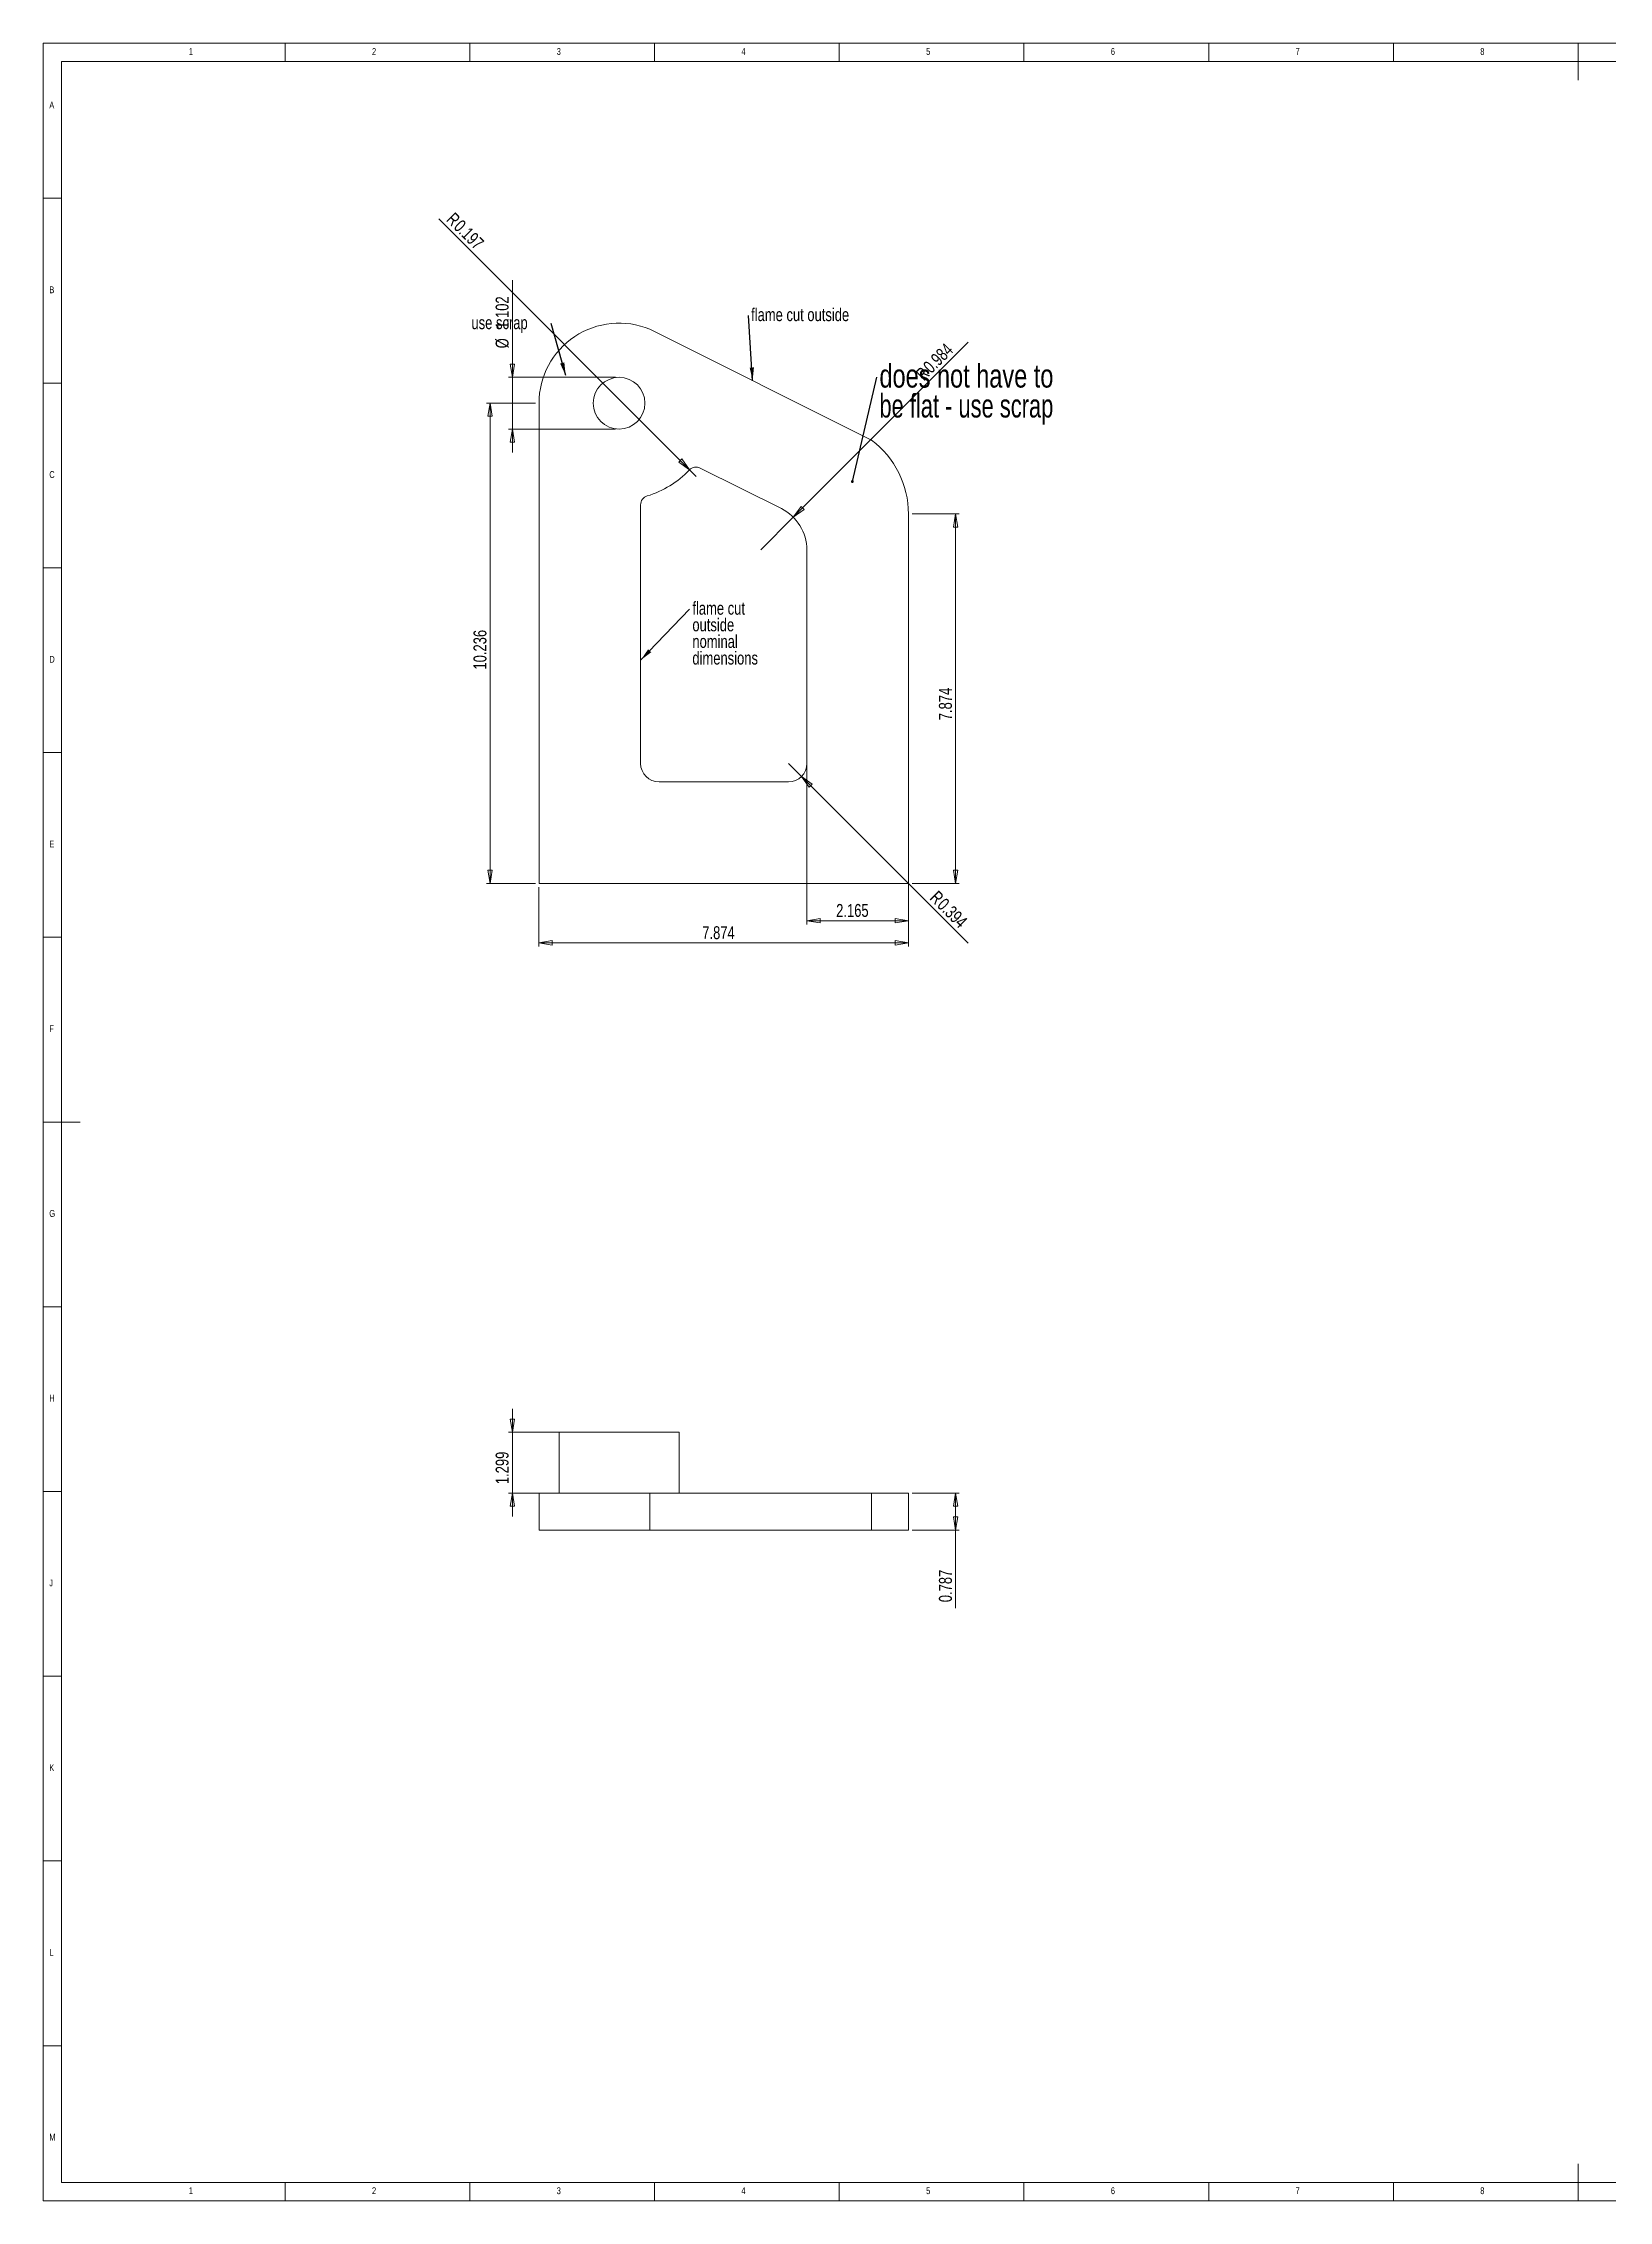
# Model space of a CAD drawing. Header units: inches. Extents: x 0.2 to 32.9, y 0.2 to 23.2.
# Drawn here: x 0.2 to 16.88, y 0.2 to 23.19 of the extents above; entities that cross this region are included whole.
import ezdxf

# ---------------------------------------------------------------- set-up
doc = ezdxf.new("R2010")
doc.units = ezdxf.units.IN
doc.header["$MEASUREMENT"] = 0
doc.styles.add('SLDTEXTSTYLE0', font='TXT', dxfattribs={"width": 0.75})
doc.styles.add('SLDTEXTSTYLE2', font='TXT', dxfattribs={"width": 0.697368})
doc.dimstyles.new('SLDDIMSTYLE0', dxfattribs={"dimtxt": 0.137795, "dimasz": 0.14, "dimexe": 0, "dimexo": 0.0625, "dimgap": 0.034449, "dimtad": 1, "dimdec": 3, "dimlfac": 2, "dimrnd": 1e-09, "dimzin": 12, "dimdsep": 46, "dimtxsty": 'SLDTEXTSTYLE0', "dimblk1": 'CLOSED', "dimblk2": 'CLOSED', "dimsah": 1, "dimcen": 0.09, "dimadec": 0, "dimazin": 3, "dimtfac": 1, "dimtdec": 3, "dimtofl": 0, "dimtmove": 0, "dimatfit": 3, "dimldrblk": 'CLOSED', "dimfxl": 0, "dimfrac": 2, "dimtolj": 1, "dimtzin": 12, "dimarcsym": 0})
doc.dimstyles.new('SLDDIMSTYLE1', dxfattribs={"dimtxt": 0.137795, "dimasz": 0.14, "dimexe": 0, "dimexo": 0.0625, "dimgap": 0.034449, "dimtad": 1, "dimdec": 3, "dimlfac": 2, "dimrnd": 1e-09, "dimdsep": 46, "dimtxsty": 'SLDTEXTSTYLE0', "dimblk1": 'CLOSED', "dimblk2": 'CLOSED', "dimsah": 1, "dimcen": 0, "dimadec": 0, "dimazin": 2, "dimtfac": 1, "dimtdec": 3, "dimtofl": 0, "dimtmove": 0, "dimatfit": 3, "dimldrblk": 'CLOSED', "dimfxl": 0, "dimfrac": 2, "dimtolj": 1, "dimtzin": 12, "dimarcsym": 0})
doc.dimstyles.new('SLDDIMSTYLE2', dxfattribs={"dimtxt": 0.137795, "dimasz": 0.14, "dimexe": 0, "dimexo": 0.0625, "dimgap": 0.034449, "dimtad": 1, "dimdec": 3, "dimlfac": 2, "dimrnd": 1e-09, "dimzin": 12, "dimdsep": 46, "dimtxsty": 'SLDTEXTSTYLE0', "dimblk1": 'CLOSED', "dimblk2": 'CLOSED', "dimsah": 1, "dimcen": 0.09, "dimadec": 0, "dimazin": 3, "dimtfac": 1, "dimtdec": 3, "dimtmove": 0, "dimatfit": 0, "dimldrblk": 'CLOSED', "dimfxl": 0, "dimfrac": 2, "dimtolj": 1, "dimtzin": 12, "dimarcsym": 0})
doc.dimstyles.new('SLDDIMSTYLE3', dxfattribs={"dimtxt": 0.18, "dimasz": 0.14, "dimexe": 0, "dimexo": 0.0625, "dimgap": 0, "dimtad": 0, "dimtih": 1, "dimtoh": 1, "dimdec": 0, "dimrnd": 1e-09, "dimzin": 0, "dimdsep": 46, "dimtxsty": 'Standard', "dimsah": 1, "dimcen": 0.09, "dimadec": 0, "dimazin": 0, "dimtfac": 0.14, "dimtdec": 0, "dimtofl": 0, "dimtmove": 0, "dimatfit": 3, "dimfxl": 0, "dimfrac": 2, "dimtolj": 1, "dimtzin": 0, "dimarcsym": 0})
doc.dimstyles.new('SLDDIMSTYLE4', dxfattribs={"dimtxt": 0.18, "dimasz": 0.03, "dimexe": 0, "dimexo": 0.0625, "dimgap": 0, "dimtad": 0, "dimtih": 1, "dimtoh": 1, "dimdec": 0, "dimrnd": 1e-09, "dimzin": 0, "dimdsep": 46, "dimtxsty": 'Standard', "dimblk1": 'DOT', "dimblk2": 'DOT', "dimsah": 1, "dimcen": 0.09, "dimadec": 0, "dimazin": 0, "dimtfac": 0.03, "dimtdec": 0, "dimtofl": 0, "dimtmove": 0, "dimatfit": 3, "dimldrblk": 'DOT', "dimfxl": 0, "dimfrac": 2, "dimtolj": 1, "dimtzin": 0, "dimarcsym": 0})
doc.dimstyles.new('SLDDIMSTYLE5', dxfattribs={"dimtxt": 0.137795, "dimasz": 0.14, "dimexe": 0, "dimexo": 0.0625, "dimgap": 0.034449, "dimtad": 1, "dimdec": 3, "dimlfac": 2, "dimrnd": 1e-09, "dimdsep": 46, "dimtxsty": 'SLDTEXTSTYLE0', "dimblk1": 'CLOSED', "dimblk2": 'CLOSED', "dimsah": 1, "dimcen": 0.09, "dimadec": 0, "dimazin": 2, "dimtfac": 1, "dimtdec": 3, "dimtofl": 0, "dimtmove": 0, "dimatfit": 3, "dimldrblk": 'CLOSED', "dimfxl": 0, "dimfrac": 2, "dimtolj": 1, "dimtzin": 12, "dimarcsym": 0})

# ---------------------------------------------------------------- blocks, each defined once
blk = doc.blocks.new('_CLOSED')
at = {"color": 0, "linetype": 'ByBlock', "lineweight": -2}
for p, q in [((-1, 0.166667), (0, 0)), ((-1, 0.166667), (-1, -0.166667)), ((0, 0), (-1, -0.166667)), ((0, 0), (-1, 0))]:
    blk.add_line(p, q, dxfattribs=at)
blk = doc.blocks.new('_D')
at = {"color": 7, "linetype": 'Continuous', "lineweight": 0}
for p, q in [((5.442, 19.353), (4.921, 19.353)), ((4.96, 14.235), (4.96, 19.353)), ((5.442, 14.235), (4.921, 14.235))]:
    blk.add_line(p, q, dxfattribs=at)
at = {"color": 7, "linetype": 'Continuous', "lineweight": 0, "xscale": 0.14, "yscale": 0.14}
for p, rotation in [((4.96, 19.353, 0.13), 90.0000000000004), ((4.96, 14.235, 0.13), 270.0000000000004)]:
    blk.add_blockref('_CLOSED', p, dxfattribs=dict(at, rotation=rotation))
at = {"color": 7, "linetype": 'Continuous', "lineweight": 0, "insert": (4.783, 16.514), "char_height": 0.1378, "attachment_point": 1, "rotation": 90, "style": 'SLDTEXTSTYLE0'}
blk.add_mtext('10.236', dxfattribs=at)
blk = doc.blocks.new('_D_1')
at = {"color": 7, "linetype": 'Continuous', "lineweight": 0}
for p, q in [((9.458, 18.172), (9.96, 18.172)), ((9.921, 14.235), (9.921, 18.172)), ((9.458, 14.235), (9.96, 14.235))]:
    blk.add_line(p, q, dxfattribs=at)
at = {"color": 7, "linetype": 'Continuous', "lineweight": 0, "xscale": 0.14, "yscale": 0.14}
for p, rotation in [((9.921, 18.172, 0.13), 90.0000000000004), ((9.921, 14.235, 0.13), 270.0000000000004)]:
    blk.add_blockref('_CLOSED', p, dxfattribs=dict(at, rotation=rotation))
at = {"color": 7, "linetype": 'Continuous', "lineweight": 0, "insert": (9.743, 15.974), "char_height": 0.1378, "attachment_point": 1, "rotation": 90, "style": 'SLDTEXTSTYLE0'}
blk.add_mtext('7.874', dxfattribs=at)
blk = doc.blocks.new('_D_2')
at = {"color": 7, "linetype": 'Continuous', "lineweight": 0}
for p, q in [((5.481, 14.195), (5.481, 13.562)), ((9.418, 14.195), (9.418, 13.562)), ((5.481, 13.602), (9.418, 13.602))]:
    blk.add_line(p, q, dxfattribs=at)
at = {"color": 7, "linetype": 'Continuous', "lineweight": 0, "xscale": 0.14, "yscale": 0.14, "rotation": 180.0000000000004}
blk.add_blockref('_CLOSED', (5.481, 13.602, 0.13), dxfattribs=at)
at = {"color": 7, "linetype": 'Continuous', "lineweight": 0, "xscale": 0.14, "yscale": 0.14}
blk.add_blockref('_CLOSED', (9.418, 13.602, 0.13), dxfattribs=at)
at = {"color": 7, "linetype": 'Continuous', "lineweight": 0, "insert": (7.221, 13.779), "char_height": 0.1378, "attachment_point": 1, "style": 'SLDTEXTSTYLE0'}
blk.add_mtext('7.874', dxfattribs=at)
blk = doc.blocks.new('_D_3')
at = {"color": 7, "linetype": 'Continuous', "lineweight": 0}
for p, q in [((8.336, 16.666), (8.336, 13.799)), ((9.418, 16.666), (9.418, 13.799)), ((8.336, 13.838), (9.418, 13.838))]:
    blk.add_line(p, q, dxfattribs=at)
at = {"color": 7, "linetype": 'Continuous', "lineweight": 0, "xscale": 0.14, "yscale": 0.14, "rotation": 180.0000000000004}
blk.add_blockref('_CLOSED', (8.336, 13.838, 0.126), dxfattribs=at)
at = {"color": 7, "linetype": 'Continuous', "lineweight": 0, "xscale": 0.14, "yscale": 0.14}
blk.add_blockref('_CLOSED', (9.418, 13.838, 0.126), dxfattribs=at)
at = {"color": 7, "linetype": 'Continuous', "lineweight": 0, "insert": (8.648, 14.016), "char_height": 0.1378, "attachment_point": 1, "style": 'SLDTEXTSTYLE0'}
blk.add_mtext('2.165', dxfattribs=at)
blk = doc.blocks.new('_D_4')
at = {"color": 7, "linetype": 'Continuous', "lineweight": 0}
for q in [(8.139, 15.514), (10.056, 13.597)]:
    blk.add_line((8.278, 15.375), q, dxfattribs=at)
at = {"color": 7, "linetype": 'Continuous', "lineweight": 0, "xscale": 0.14, "yscale": 0.14, "rotation": 135.0000000000002}
blk.add_blockref('_CLOSED', (8.278, 15.375, 0.126), dxfattribs=at)
at = {"color": 7, "linetype": 'Continuous', "lineweight": 0, "attachment_point": 1, "rotation": 315, "style": 'SLDTEXTSTYLE0'}
for s, insert, char_height in [('R', (9.735, 14.169), 0.138), ('0.394', (9.813, 14.09), 0.1378)]:
    blk.add_mtext(s, dxfattribs=dict(at, insert=insert, char_height=char_height))
blk = doc.blocks.new('_D_5')
at = {"color": 7, "linetype": 'Continuous', "lineweight": 0}
for q in [(10.056, 20.001), (7.844, 17.789)]:
    blk.add_line((8.191, 18.137), q, dxfattribs=at)
at = {"color": 7, "linetype": 'Continuous', "lineweight": 0, "xscale": 0.14, "yscale": 0.14, "rotation": 225.0000000000003}
blk.add_blockref('_CLOSED', (8.191, 18.137, 0.126), dxfattribs=at)
at = {"color": 7, "linetype": 'Continuous', "lineweight": 0, "attachment_point": 1, "rotation": 45, "style": 'SLDTEXTSTYLE0'}
for s, insert, char_height in [('0.984', (9.563, 19.759), 0.1378), ('R', (9.484, 19.68), 0.138)]:
    blk.add_mtext(s, dxfattribs=dict(at, insert=insert, char_height=char_height))
blk = doc.blocks.new('_D_6')
at = {"color": 7, "linetype": 'Continuous', "lineweight": 0}
for q in [(4.412, 21.316), (7.155, 18.573)]:
    blk.add_line((7.085, 18.643), q, dxfattribs=at)
at = {"color": 7, "linetype": 'Continuous', "lineweight": 0, "xscale": 0.14, "yscale": 0.14, "rotation": 315.0000000000004}
blk.add_blockref('_CLOSED', (7.085, 18.643, 0.126), dxfattribs=at)
at = {"color": 7, "linetype": 'Continuous', "lineweight": 0, "attachment_point": 1, "rotation": 315, "style": 'SLDTEXTSTYLE0'}
for s, insert, char_height in [('R', (4.582, 21.397), 0.138), ('0.197', (4.661, 21.319), 0.1378)]:
    blk.add_mtext(s, dxfattribs=dict(at, insert=insert, char_height=char_height))
blk = doc.blocks.new('_D_7')
at = {"color": 7, "linetype": 'Continuous', "lineweight": 0}
for p, q in [((5.197, 19.628), (5.197, 20.665)), ((6.295, 19.628), (5.157, 19.628)), ((5.197, 19.077), (5.197, 19.628)), ((6.295, 19.077), (5.157, 19.077)), ((5.197, 19.077), (5.197, 18.827))]:
    blk.add_line(p, q, dxfattribs=at)
at = {"color": 7, "linetype": 'Continuous', "lineweight": 0, "xscale": 0.14, "yscale": 0.14}
for p, rotation in [((5.197, 19.628, 0.524), 270.0000000000004), ((5.197, 19.077, 0.524), 90.0000000000004)]:
    blk.add_blockref('_CLOSED', p, dxfattribs=dict(at, rotation=rotation))
at = {"color": 7, "linetype": 'Continuous', "lineweight": 0, "char_height": 0.1378, "attachment_point": 1, "rotation": 90, "style": 'SLDTEXTSTYLE0'}
for s, insert in [('1.102', (5.019, 20.145)), ('%%c', (5.019, 19.937))]:
    blk.add_mtext(s, dxfattribs=dict(at, insert=insert))
blk = doc.blocks.new('SW_NOTE_2')
at = {"color": 0, "linetype": 'Continuous', "lineweight": 0, "insert": (-0.851, 0.077), "char_height": 0.1378, "attachment_point": 1, "style": 'SLDTEXTSTYLE0'}
blk.add_mtext('use scrap', dxfattribs=at)
blk = doc.blocks.new('SW_NOTE_3')
at = {"color": 0, "linetype": 'Continuous', "lineweight": 0, "char_height": 0.25, "attachment_point": 1}
for s, insert, style in [('does not have to', (0.026, 0.139), 'SLDTEXTSTYLE0'), ('be flat - use scrap', (0.026, -0.18), 'SLDTEXTSTYLE2')]:
    blk.add_mtext(s, dxfattribs=dict(at, insert=insert, style=style))
blk = doc.blocks.new('_DOT')
at = {"color": 0, "linetype": 'ByBlock', "lineweight": -2}
blk.add_line((-0.5, 0), (-1, 0), dxfattribs=at)
at = {"color": 0, "linetype": 'ByBlock', "const_width": 0.5}
blk.add_lwpolyline([(-0.25, 0, 1), (0.25, 0, 1)], format="xyb", close=True, dxfattribs=at)
blk = doc.blocks.new('SW_NOTE_4')
at = {"color": 0, "linetype": 'Continuous', "lineweight": 0, "insert": (0.027, 0.079), "char_height": 0.1378, "attachment_point": 1, "style": 'SLDTEXTSTYLE0'}
blk.add_mtext('flame cut outside', dxfattribs=at)
blk = doc.blocks.new('SW_NOTE_5')
at = {"color": 0, "linetype": 'Continuous', "lineweight": 0, "char_height": 0.1378, "attachment_point": 1, "style": 'SLDTEXTSTYLE0'}
for s, insert in [('flame cut', (0.029, 0.078)), ('outside', (0.029, -0.099)), ('dimensions', (0.029, -0.453)), ('nominal', (0.029, -0.276))]:
    blk.add_mtext(s, dxfattribs=dict(at, insert=insert))
blk = doc.blocks.new('_D_8')
at = {"color": 7, "linetype": 'Continuous', "lineweight": 0}
for p, q in [((5.197, 8.387), (5.197, 8.637)), ((6.935, 8.387), (5.157, 8.387)), ((5.197, 8.387), (5.197, 7.738)), ((6.935, 7.738), (5.157, 7.738)), ((5.197, 7.738), (5.197, 7.488))]:
    blk.add_line(p, q, dxfattribs=at)
at = {"color": 7, "linetype": 'Continuous', "lineweight": 0, "xscale": 0.14, "yscale": 0.14}
for p, rotation in [((5.197, 8.387, 2.135), 270.0000000000004), ((5.197, 7.738, 2.135), 90.0000000000004)]:
    blk.add_blockref('_CLOSED', p, dxfattribs=dict(at, rotation=rotation))
at = {"color": 7, "linetype": 'Continuous', "lineweight": 0, "insert": (5.019, 7.834), "char_height": 0.1378, "attachment_point": 1, "rotation": 90, "style": 'SLDTEXTSTYLE0'}
blk.add_mtext('1.299', dxfattribs=at)
blk = doc.blocks.new('_D_9')
at = {"color": 7, "linetype": 'Continuous', "lineweight": 0}
for p, q in [((9.458, 7.738), (9.96, 7.738)), ((9.921, 7.738), (9.921, 7.344)), ((9.458, 7.344), (9.96, 7.344)), ((9.921, 7.344), (9.921, 6.514))]:
    blk.add_line(p, q, dxfattribs=at)
at = {"color": 7, "linetype": 'Continuous', "lineweight": 0, "xscale": 0.14, "yscale": 0.14}
for p, rotation in [((9.921, 7.738, -2.984), 90.0000000000004), ((9.921, 7.344, -2.984), 270.0000000000004)]:
    blk.add_blockref('_CLOSED', p, dxfattribs=dict(at, rotation=rotation))
at = {"color": 7, "linetype": 'Continuous', "lineweight": 0, "insert": (9.743, 6.576), "char_height": 0.1378, "attachment_point": 1, "rotation": 90, "style": 'SLDTEXTSTYLE0'}
blk.add_mtext('0.787', dxfattribs=at)

msp = doc.modelspace()

# ---------------------------------------------------------------- linework, layer by layer
at = {"color": 7, "linetype": 'Continuous', "lineweight": 0}
for p, q in [((32.91339, 23.18898), (0.19685, 23.18898)), ((0.19685, 23.18898), (0.19685, 0.19685)), ((32.71654, 22.99213), (0.3937, 22.99213)), ((0.3937, 22.99213), (0.3937, 0.3937)), ((2.77559, 22.99213), (2.77559, 23.18898)), ((4.74409, 23.18898), (4.74409, 22.99213)), ((6.7126, 22.99213), (6.7126, 23.18898)), ((8.6811, 23.18898), (8.6811, 22.99213)), ((10.64961, 22.99213), (10.64961, 23.18898)), ((12.61811, 23.18898), (12.61811, 22.99213)), ((14.58661, 22.99213), (14.58661, 23.18898)), ((16.55512, 23.18898), (16.55512, 22.79528)), ((0.3937, 21.53543), (0.19685, 21.53543)), ((0.19685, 19.56693), (0.3937, 19.56693)), ((0.3937, 17.59843), (0.19685, 17.59843)), ((0.19685, 15.62992), (0.3937, 15.62992)), ((0.3937, 13.66142), (0.19685, 13.66142)), ((0.19685, 11.69291), (0.59055, 11.69291)), ((0.3937, 9.72441), (0.19685, 9.72441)), ((0.19685, 7.75591), (0.3937, 7.75591)), ((0.3937, 5.7874), (0.19685, 5.7874)), ((0.19685, 3.8189), (0.3937, 3.8189)), ((0.3937, 1.85039), (0.19685, 1.85039)), ((16.55512, 0.19685), (16.55512, 0.59055)), ((0.3937, 0.3937), (25.54331, 0.3937)), ((2.77559, 0.19685), (2.77559, 0.3937)), ((4.74409, 0.3937), (4.74409, 0.19685)), ((6.7126, 0.19685), (6.7126, 0.3937)), ((8.6811, 0.3937), (8.6811, 0.19685)), ((10.64961, 0.19685), (10.64961, 0.3937)), ((12.61811, 0.3937), (12.61811, 0.19685)), ((14.58661, 0.19685), (14.58661, 0.3937)), ((0.19685, 0.19685), (32.91339, 0.19685))]:
    msp.add_line(p, q, dxfattribs=at)
at = {"color": 7, "linetype": 'Continuous', "lineweight": 15}
for p, q in [((6.6624, 20.14003), (9.02461, 18.95892)), ((5.4813, 14.23451), (5.4813, 19.35262)), ((7.19909, 18.66121), (8.06359, 18.22896)), ((6.56398, 15.51404), (6.56398, 18.26933)), ((9.41831, 14.23451), (9.41831, 18.17152)), ((8.33563, 17.78879), (8.33563, 15.51404)), ((8.13878, 15.31719), (6.76083, 15.31719)), ((5.4813, 14.23451), (9.41831, 14.23451)), ((5.69455, 8.3874), (5.69455, 7.7378)), ((6.97408, 8.3874), (5.69455, 8.3874)), ((6.97408, 7.7378), (6.97408, 8.3874)), ((5.4813, 7.34409), (5.4813, 7.7378)), ((5.4813, 7.7378), (6.6624, 7.7378)), ((6.6624, 7.34409), (6.6624, 7.7378)), ((6.6624, 7.7378), (9.02461, 7.7378)), ((9.02461, 7.34409), (9.02461, 7.7378)), ((9.41831, 7.7378), (9.02461, 7.7378)), ((9.41831, 7.34409), (9.41831, 7.7378)), ((5.4813, 7.34409), (6.6624, 7.34409)), ((6.6624, 7.34409), (9.02461, 7.34409)), ((9.41831, 7.34409), (9.02461, 7.34409))]:
    msp.add_line(p, q, dxfattribs=at)
msp.add_circle((6.33432, 19.35262), 0.27559, dxfattribs=at)
for centre, radius, start, end in [((6.33432, 19.35262), 0.85302, 67.380135, 180), ((8.43406, 18.17152), 0.98425, 0, 53.130102), ((6.33432, 19.35262), 1.03346, 286.84928, 316.478728), ((7.15507, 18.57318), 0.09843, 63.434949, 136.478728), ((6.6624, 18.26933), 0.09843, 106.84928, 180), ((7.8435, 17.78879), 0.49213, 0, 63.434949), ((6.76083, 15.51404), 0.19685, 180, 270), ((8.13878, 15.51404), 0.19685, 270, 0)]:
    msp.add_arc(centre, radius, start, end, dxfattribs=at)

# ---------------------------------------------------------------- block references
at = {"color": 7, "linetype": 'Continuous', "lineweight": 0}
for name, p in [('SW_NOTE_2', (5.61236, 20.20196)), ('SW_NOTE_4', (7.71472, 20.28572)), ('SW_NOTE_3', (9.08294, 19.62984)), ('SW_NOTE_5', (7.08652, 17.15846))]:
    msp.add_blockref(name, p, dxfattribs=at)

# ---------------------------------------------------------------- texts
at = {"color": 7, "linetype": 'Continuous', "lineweight": 0, "char_height": 0.07292, "attachment_point": 1, "style": 'SLDTEXTSTYLE0'}
for s, insert in [('1', (1.7491, 23.13654)), ('2', (3.7012, 23.13654)), ('3', (5.6697, 23.13654)), ('4', (7.63821, 23.13654)), ('5', (9.60671, 23.13654)), ('6', (11.57521, 23.13654)), ('7', (13.54372, 23.13654)), ('8', (15.51222, 23.13654)), ('A', (0.26247, 22.56567)), ('B', (0.26247, 20.59717)), ('C', (0.26247, 18.62866)), ('D', (0.26247, 16.66016)), ('E', (0.26247, 14.69165)), ('F', (0.26247, 12.72315)), ('G', (0.26247, 10.75465)), ('H', (0.26247, 8.78614)), ('J', (0.26247, 6.81764)), ('K', (0.26247, 4.84913)), ('L', (0.26247, 2.88063)), ('M', (0.26247, 0.91213)), ('1', (1.7491, 0.34126)), ('2', (3.7012, 0.34126)), ('3', (5.6697, 0.34126)), ('4', (7.63821, 0.34126)), ('5', (9.60671, 0.34126)), ('6', (11.57521, 0.34126)), ('7', (13.54372, 0.34126)), ('8', (15.51222, 0.34126))]:
    msp.add_mtext(s, dxfattribs=dict(at, insert=insert))

# ---------------------------------------------------------------- dimensions: what is measured, and where the dimension line sits
at = {"color": 7, "linetype": 'Continuous', "lineweight": 0}
for center, mpoint, picture, middle in [((7.15507, 18.57318), (7.08547, 18.64278), '_D_6', (4.65647, 21.07179)), ((7.8435, 17.78879), (8.19149, 18.13678), '_D_5', (9.81201, 19.7573)), ((8.13878, 15.51404), (8.27797, 15.37485), '_D_4', (9.81201, 13.84081))]:
    dim = msp.add_radius_dim(center=center, mpoint=mpoint, dimstyle='SLDDIMSTYLE1', dxfattribs=at)
    dim.commit()
    dim.dimension.update_dxf_attribs({"geometry": picture, "text_midpoint": middle, "dimtype": 164})
dim = msp.add_linear_dim(base=(5.0876, 19.62822), p1=(6.33432, 19.07703), p2=(6.33432, 19.62822), angle=90, text='%%c<>', dimstyle='SLDDIMSTYLE2', dxfattribs=at)
dim.commit()
dim.dimension.update_dxf_attribs({"geometry": '_D_7', "text_midpoint": (5.0876, 20.2697), "dimtype": 160})
for base, p1, p2, angle, dimstyle, picture, middle in [((4.85138, 19.35262), (5.4813, 14.23451), (5.4813, 19.35262), 90, 'SLDDIMSTYLE0', '_D', (4.85138, 16.79357)), ((9.81201, 18.17152), (9.41831, 14.23451), (9.41831, 18.17152), 90, 'SLDDIMSTYLE0', '_D_1', (9.81201, 16.20302)), ((9.41831, 13.71072), (5.4813, 14.23451), (9.41831, 14.23451), 0, 'SLDDIMSTYLE0', '_D_2', (7.4498, 13.71072)), ((5.0876, 7.7378), (6.97408, 8.3874), (6.97408, 7.7378), 90, 'SLDDIMSTYLE2', '_D_8', (5.0876, 8.0626)), ((9.81201, 7.34409), (9.41831, 7.7378), (9.41831, 7.34409), 90, 'SLDDIMSTYLE5', '_D_9', (9.81201, 6.8052))]:
    dim = msp.add_linear_dim(base=base, p1=p1, p2=p2, angle=angle, dimstyle=dimstyle, dxfattribs=at)
    dim.commit()
    dim.dimension.update_dxf_attribs({"geometry": picture, "text_midpoint": middle, "dimtype": 160})
dim = msp.add_linear_dim(base=(9.41831, 13.94694), p1=(8.33563, 16.70507), p2=(9.41831, 16.70507), dimstyle='SLDDIMSTYLE0', dxfattribs=at)
dim.commit()
dim.dimension.update_dxf_attribs({"geometry": '_D_3', "text_midpoint": (8.87697, 13.94694), "dimtype": 160})

# ---------------------------------------------------------------- leaders
for points, dimstyle in [([(7.75766, 19.5924), (7.71472, 20.28572)], 'SLDDIMSTYLE3'), ([(5.76587, 19.64617), (5.61236, 20.20196)], 'SLDDIMSTYLE3'), ([(8.82056, 18.51749), (9.08294, 19.62984)], 'SLDDIMSTYLE4'), ([(6.56398, 16.61351), (7.08652, 17.15846)], 'SLDDIMSTYLE3')]:
    msp.add_leader(points, dimstyle=dimstyle, dxfattribs=at)

doc.saveas('drawing.dxf')
